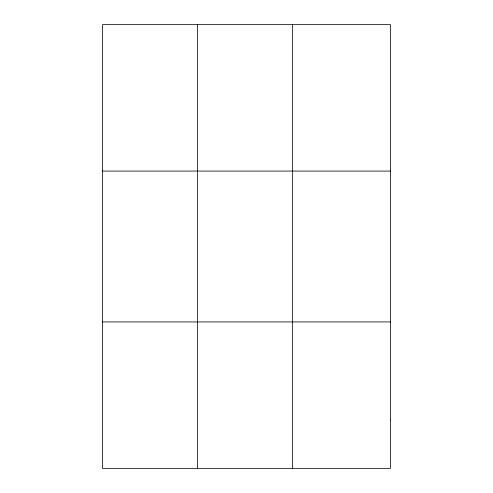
<?xml version="1.0" encoding="UTF-8"?>
<svg xmlns="http://www.w3.org/2000/svg" width="493" height="493" viewBox="0 0 493 493"><rect width="100%" height="100%" fill="white"/><g stroke="black" fill="none" stroke-linecap="round" stroke-linejoin="round"><path stroke-width="0.74" d="M197.533 24.65L197.533 468.35M292.583 24.65L292.583 468.35M102.482 171.071L390.518 171.071M102.482 321.929L390.518 321.929M390.518 419.543L390.518 468.35L102.482 468.35L102.482 24.65L390.518 24.65L390.518 419.543"/></g></svg>
